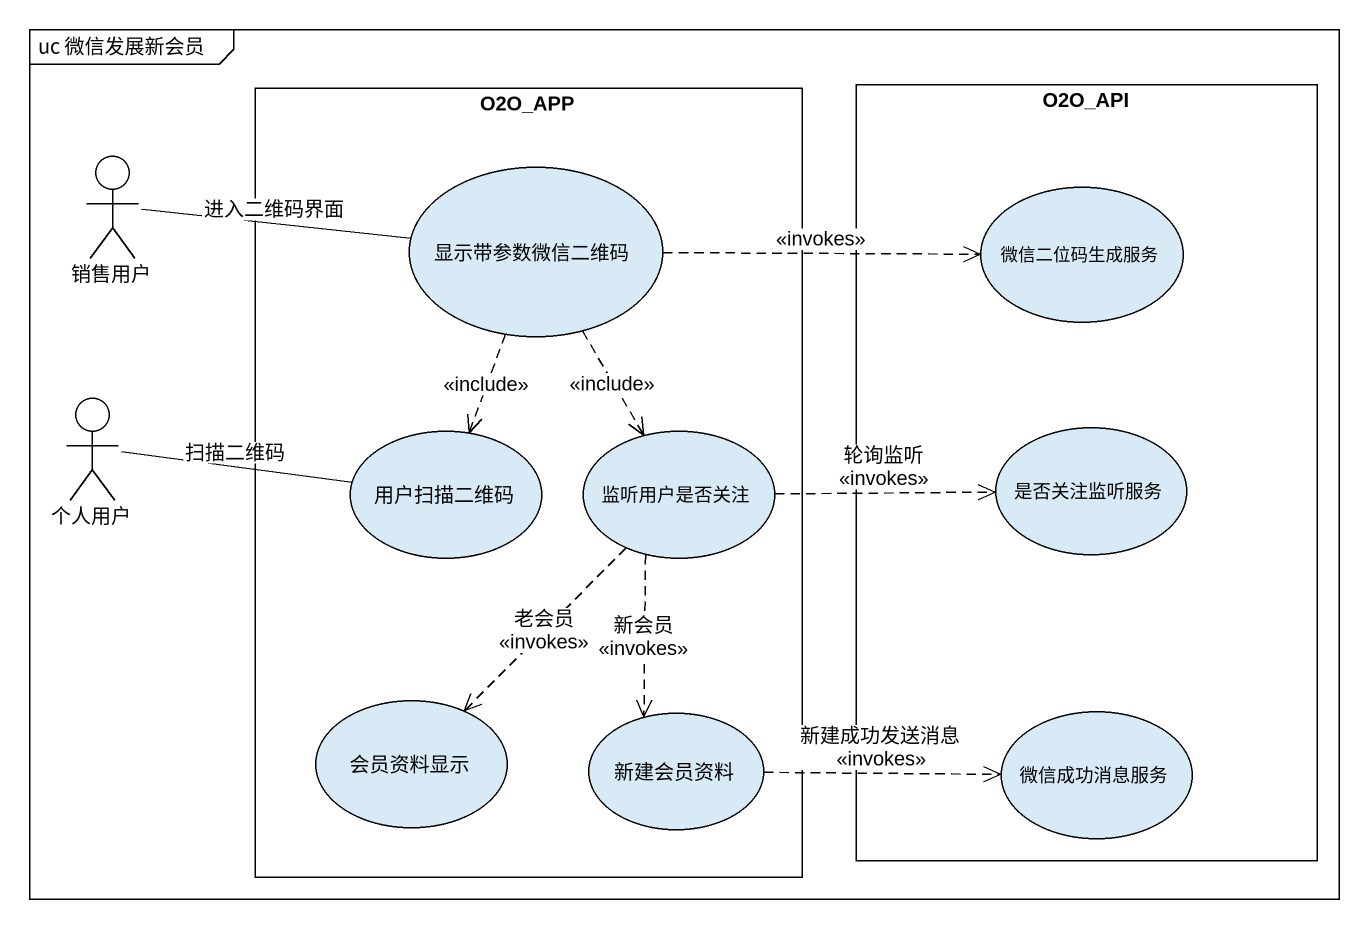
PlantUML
@startuml
mainframe uc 微信发展新会员
rectangle O2O_APP {
  usecase 显示带参数微信二维码
  usecase 用户扫描二维码
  usecase 监听用户是否关注
  usecase 会员资料显示
  usecase 新建会员资料
}
rectangle O2O_API {
  usecase 微信二位码生成服务
  usecase 是否关注监听服务
  usecase 微信成功消息服务
}
actor 销售用户
actor 个人用户
销售用户 -right- 显示带参数微信二维码 : 进入二维码界面
显示带参数微信二维码 .right.> 微信二位码生成服务 : <<invokes>>
显示带参数微信二维码 ..> 用户扫描二维码 : <<include>>
显示带参数微信二维码 ..> 监听用户是否关注 : <<include>>
个人用户 -right- 用户扫描二维码 : 扫描二维码
监听用户是否关注 .right.> 是否关注监听服务 : 轮询监听\n<<invokes>>
监听用户是否关注 ..> 会员资料显示 : 老会员\n<<invokes>>
监听用户是否关注 ..> 新建会员资料 : 新会员\n<<invokes>>
新建会员资料 .right.> 微信成功消息服务 : 新建成功发送消息\n<<invokes>>
@enduml
